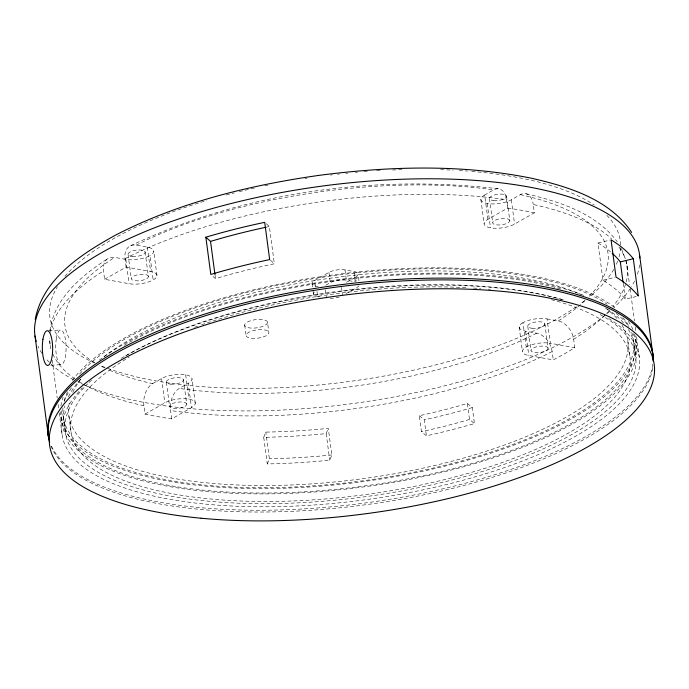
<?xml version="1.0" encoding="UTF-8"?>
<svg xmlns="http://www.w3.org/2000/svg" width="689" height="689" viewBox="0 0 689 689"><rect width="100%" height="100%" fill="white"/><g stroke="black" fill="none" stroke-linecap="round" stroke-linejoin="round"><path stroke-width="0.52" stroke-dasharray="3.44 2.58" d="M49.935 330.479C54.276 297.889 82.189 275.178 108.113 258.427M263.715 437.326L265.816 432.098A291.18 104.823 -7.6 0 0 328.283 428.377L331.831 454.99L329.738 460.218A304.994 109.801 -7.6 0 1 267.272 463.938L263.715 437.326A304.994 109.801 -7.6 0 0 326.181 433.605L328.283 428.377M267.272 463.938L269.365 458.71L265.816 432.098M104.599 279.295L126.139 267.065L150.615 271.457A17.268 6.218 -7.6 0 1 153.165 279.967A17.268 6.218 -7.6 0 1 129.076 283.696L104.599 279.295L103.488 270.941A17.277 12.04 60.4 0 1 114.71 257.385L125.829 259.374A17.268 6.218 -7.6 0 0 149.918 255.645L153.165 279.967M315.398 286.727L314.58 280.569L328.937 272.413A11.506 4.143 -7.6 0 1 345 269.924L353.879 271.526A11.506 4.143 -7.6 0 1 355.584 277.202L356.135 281.301M152.588 383.644L161.579 378.537A17.268 6.218 -7.6 0 1 185.668 374.807A17.268 6.218 -7.6 0 1 188.226 383.325L191.473 407.647L171.69 418.886A291.18 104.823 -7.6 0 1 145.043 414.098L143.923 405.735A17.277 10.723 -79.8 0 1 152.588 383.652A273.921 98.613 -7.6 0 1 108.259 369.588M325.819 285.229L330.307 282.679A11.506 4.143 -7.6 0 1 346.369 280.199L355.248 281.792L353.879 271.526M487.924 219.3L484.677 194.978L493.668 189.871A17.277 10.731 -79.8 0 1 506.596 199.698L507.698 208.069L487.924 219.3A17.268 6.218 -7.6 0 0 490.473 227.818A17.268 6.218 -7.6 0 0 514.571 224.089L534.345 212.849L533.234 204.495A291.18 104.823 -7.6 0 1 611.574 238.859M346.61 282.301L355.584 277.202M171.69 418.886L170.571 410.523A17.285 10.74 -79.8 0 1 179.235 388.441L188.226 383.325M346.179 293.583L356.954 287.468A11.506 4.143 -7.6 0 0 358.969 285.849M484.677 194.978A17.268 6.218 -7.6 0 0 487.226 203.496A17.268 6.218 -7.6 0 0 511.324 199.767L520.316 194.66A17.277 10.723 -79.8 0 1 533.243 204.487M145.043 414.098L164.826 402.858A17.268 6.218 -7.6 0 1 188.915 399.138A17.268 6.218 -7.6 0 1 191.473 407.647M130.677 245.672C244.207 191.955 374.205 174.343 498.543 188.795M636.291 296.477L625.311 299.164A291.18 104.823 -7.6 0 0 602.978 280.277L598.009 243.028L610.049 240.082M602.978 280.277L615.019 277.331M48.678 330.668L60.158 330.022M50.865 365.239L61.287 364.653M126.139 267.065L125.028 258.702A17.277 12.04 60.4 0 1 136.25 245.146L147.368 247.136A17.268 6.218 -7.6 0 1 149.918 255.645M547.075 318.929L558.193 320.928A17.285 12.023 60.4 0 1 573.67 339.289L574.79 347.652A291.18 104.823 -7.6 0 1 553.25 359.891L528.782 355.49A17.268 6.218 -7.6 0 1 526.224 346.98L522.977 322.659A17.268 6.218 -7.6 0 1 547.075 318.929L550.322 343.26L574.79 347.652M318.249 286.598L316.277 286.245A11.506 4.143 -7.6 0 1 314.58 280.569M522.977 322.659A17.268 6.218 -7.6 0 0 525.535 331.168L536.653 333.166A17.277 12.04 60.4 0 1 552.147 351.528L553.25 359.891M314.313 292.024A11.506 4.143 -7.6 0 0 317.646 296.511L320.609 297.045M526.198 193.79C559.468 201.679 595.83 213.073 617.18 241.684M467.375 403.47L472.309 407.595L474.445 423.563A304.994 109.801 -7.6 0 1 426.413 435.81L421.461 431.684L419.334 415.725A291.18 104.823 -7.6 0 0 467.375 403.47L469.502 419.437L474.445 423.563M419.334 415.725L424.278 419.842L426.413 435.81M266.255 223.736L269.373 226.535L274.343 263.784A291.18 104.823 -7.6 0 0 215.511 278.649L212.384 275.85M270.45 260.287L274.343 263.784M621.375 248.677L625.69 259.589M625.913 260.468L629.6 284.66M312.039 283.498L312.556 287.347M630.168 288.906L634.431 320.893M635.267 327.12L635.844 331.469M636.541 336.68L639.237 356.842M635.749 339.264L636.455 344.56M634.164 344.87L635.585 355.524M623.183 283.196L625.311 299.164M627.757 340.332L629.884 356.299M544.818 323.735L548.117 348.376A8.63 3.109 -7.6 0 1 535.284 352.587A8.63 3.109 -7.6 0 1 535.25 347.161A8.63 3.109 -7.6 0 1 548.117 348.376M511.324 199.767L514.571 224.089M527.783 326.371L530.986 350.374M525.535 331.168L528.782 355.49M506.518 196.055L509.808 220.695A8.63 3.109 -7.6 0 1 496.976 224.907A8.63 3.109 -7.6 0 1 496.95 219.49A8.63 3.109 -7.6 0 1 509.808 220.695M519.17 327.051L522.417 351.373M489.483 198.69L492.678 222.693M487.226 203.496L490.473 227.818M480.87 199.371L484.109 223.692M358.969 280.69L358.125 274.274M345 269.924L346.369 280.199M341.494 287.408L342.597 295.624M328.937 272.413L330.307 282.679M325.432 289.897L326.534 298.104M316.966 291.378L317.646 296.511M326.181 433.605L329.738 460.218M267.521 322.418A11.506 4.143 -7.6 0 1 250.408 328.033A11.506 4.143 -7.6 0 1 250.365 320.807A11.506 4.143 -7.6 0 1 267.521 322.418L268.891 332.684A11.506 4.143 -7.6 0 1 251.778 338.299A11.506 4.143 -7.6 0 1 251.735 331.073A11.506 4.143 -7.6 0 1 268.891 332.684M244.681 325.087L246.051 335.354M214.942 274.394L215.511 278.649M195.28 403.254L192.033 378.933M185.668 374.807L188.915 399.138M183.42 379.613L186.71 404.254A8.63 3.109 -7.6 0 1 173.878 408.465A8.63 3.109 -7.6 0 1 173.843 403.039A8.63 3.109 -7.6 0 1 186.71 404.254M156.971 275.574L153.733 251.252M166.385 382.249L169.58 406.252M147.368 247.136L150.615 271.457M145.112 251.933L148.411 276.573A8.63 3.109 -7.6 0 1 135.578 280.785A8.63 3.109 -7.6 0 1 135.544 275.367A8.63 3.109 -7.6 0 1 148.411 276.573M161.579 378.537L164.826 402.858M128.076 254.568L131.28 278.571M125.829 259.374L129.076 283.696M68.917 416.096L71.045 432.055M63.922 422.176L65.343 432.83M60.916 417.189L61.622 422.486M50.202 345.404L50.762 349.624M52.175 360.175L57.239 398.156M58.083 404.477L58.643 408.698M59.211 412.918L62.165 435.078M313.013 290.767L313.409 293.764M627.05 265.558L627.369 268.021M50.064 344.345L49.591 338.118M634.56 333.967A290.052 104.418 -7.6 0 1 363.826 481.499A290.052 104.418 -7.6 0 1 60.503 411.798M60.925 405.847A290.052 104.418 -7.6 0 1 63.112 397.14M72.311 380.38A290.052 104.418 -7.6 0 1 334.665 274.704A290.052 104.418 -7.6 0 1 615.372 308.009M628.273 321.315A290.052 104.418 -7.6 0 1 633.225 330.195M633.105 333.64A290.052 104.418 -7.6 0 1 363.232 486.977A290.052 104.418 -7.6 0 1 61.786 410.144M64.155 401.515A290.052 104.418 -7.6 0 1 71.794 387.382M99.268 360.175A290.052 104.418 -7.6 0 1 583.661 295.383M616.078 313.314A290.052 104.418 -7.6 0 1 628.979 326.612M631.667 332.442A287.735 103.583 -7.6 0 1 361.053 481.025A287.735 103.583 -7.6 0 1 62.975 407.604M64.249 400.636A287.735 103.583 -7.6 0 1 67.703 391.473M79.614 374.067A287.735 103.583 -7.6 0 1 335.44 275.445A287.735 103.583 -7.6 0 1 607.25 304.211M622.934 317.793A287.735 103.583 -7.6 0 1 628.721 326M600.093 314.58A287.735 103.583 -7.6 0 1 365.566 496.666A287.735 103.583 -7.6 0 1 87.589 383.894M89.027 382.498A287.735 103.583 -7.6 0 1 92.05 379.725M125.587 355.912A287.735 103.583 -7.6 0 1 562.508 299.706M622.064 325.268A281.982 101.516 -7.6 0 1 363.473 478.605A281.982 101.516 -7.6 0 1 69.925 400.18M72.776 392.351A281.982 101.516 -7.6 0 1 81.242 378.657M103.901 356.738A281.982 101.516 -7.6 0 1 581.206 294.513M605.416 308.026A281.982 101.516 -7.6 0 1 618.085 319.765M551.346 299.689A281.982 101.516 -7.6 0 1 554.559 440.512A281.982 101.516 -7.6 0 1 168.908 493.057A281.982 101.516 -7.6 0 1 129.17 357.212M194.574 327.292A281.982 101.516 -7.6 0 1 197.562 326.224M201.584 324.812A281.982 101.516 -7.6 0 1 467.159 287.683M473.481 288.045A281.982 101.516 -7.6 0 1 480.758 288.553M488.174 289.173A281.982 101.516 -7.6 0 1 490.327 289.371M652.827 364.085A304.994 109.801 -7.6 0 1 365.377 502.961A304.994 109.801 -7.6 0 1 50.891 444.681M628.359 329.497A287.735 103.583 -7.6 0 1 364.49 485.96A287.735 103.583 -7.6 0 1 64.955 405.942M68.418 396.778A287.735 103.583 -7.6 0 1 81.707 377.83M124.166 345.258A287.735 103.583 -7.6 0 1 562.069 289.337M607.087 308.939A287.735 103.583 -7.6 0 1 623.64 323.098M652.759 367.969A304.994 109.801 -7.6 0 1 361.355 505.304A304.994 109.801 -7.6 0 1 50.736 445.473M608.68 318.49A291.18 104.823 -7.6 0 1 363.301 500.033A291.18 104.823 -7.6 0 1 82.361 387.873M121.255 358.34A291.18 104.823 -7.6 0 1 563.275 299.784M625.931 260.692A291.18 104.823 -7.6 0 1 612.986 306.416M608.947 311.058A291.18 104.823 -7.6 0 1 573.67 339.289M552.13 351.528A291.18 104.823 -7.6 0 1 170.571 410.523M143.923 405.735A291.18 104.823 -7.6 0 1 79.132 381.68M74.946 378.907A291.18 104.823 -7.6 0 1 52.605 353.388M49.961 343.656A291.18 104.823 -7.6 0 1 49.677 340.659M50.09 332.546A291.18 104.823 -7.6 0 1 103.488 270.941M125.028 258.702A291.18 104.823 -7.6 0 1 506.587 199.707M619.015 247.162A291.18 104.823 -7.6 0 1 625.293 258.771M520.316 194.66A273.921 98.613 -7.6 0 1 588.776 296.864M585.064 300.525A273.921 98.613 -7.6 0 1 558.193 320.928M536.653 333.166A273.921 98.613 -7.6 0 1 179.235 388.432M104.59 367.883A273.921 98.613 -7.6 0 1 99.216 365.144M94.772 362.638A273.921 98.613 -7.6 0 1 114.701 257.376M136.241 245.138A273.921 98.613 -7.6 0 1 493.668 189.871M507.698 208.069A291.18 104.823 -7.6 0 1 534.345 212.849M526.224 346.98A17.268 6.218 -7.6 0 1 550.322 343.26M339.324 297.011A11.506 4.143 -7.6 0 1 330.307 298.406M472.309 407.595A304.994 109.801 -7.6 0 1 424.278 419.842M469.502 419.437A291.18 104.823 -7.6 0 1 421.461 431.684M331.831 454.99A291.18 104.823 -7.6 0 1 269.365 458.71M598.009 243.028A291.18 104.823 -7.6 0 1 610.773 252.062M265.575 227.336A291.18 104.823 -7.6 0 1 269.373 226.535M639.556 264.921A304.994 109.801 -7.6 0 1 637.23 274.696M634.552 281.069A304.994 109.801 -7.6 0 1 631.52 286.572M630.366 288.407A304.994 109.801 -7.6 0 1 613.821 307.716M610.041 311.144A304.994 109.801 -7.6 0 1 351.157 403.763A304.994 109.801 -7.6 0 1 77.599 381.809M73.732 379.828A304.994 109.801 -7.6 0 1 46.344 359.141M41.943 353.379A304.994 109.801 -7.6 0 1 37.955 346.085M606.845 215.364A287.735 103.583 -7.6 0 1 618.929 257.307M617.645 261.157A287.735 103.583 -7.6 0 1 616 265.024M613.753 269.339A287.735 103.583 -7.6 0 1 590.223 296.184M584.66 300.671A287.735 103.583 -7.6 0 1 580.422 303.858M576.323 306.769A287.735 103.583 -7.6 0 1 100.293 365.489M94.643 363.043A287.735 103.583 -7.6 0 1 57.428 286.693M64.947 276.367A287.735 103.583 -7.6 0 1 206.64 200.542M226.207 195.004A287.735 103.583 -7.6 0 1 234.191 192.929M239.229 191.663A287.735 103.583 -7.6 0 1 255.567 187.847M264.886 185.841A287.735 103.583 -7.6 0 1 268.004 185.195M304.986 178.572A287.735 103.583 -7.6 0 1 307.01 178.262M330.41 175.058A287.735 103.583 -7.6 0 1 332.451 174.817M337.55 174.222A287.735 103.583 -7.6 0 1 339.591 173.99M345.697 173.344A287.735 103.583 -7.6 0 1 347.842 173.128M355.343 172.422A287.735 103.583 -7.6 0 1 357.488 172.233M363.895 171.699A287.735 103.583 -7.6 0 1 368.159 171.372M376.676 170.794A287.735 103.583 -7.6 0 1 380.914 170.545M392.523 169.985A287.735 103.583 -7.6 0 1 401.945 169.658M440.555 169.666A287.735 103.583 -7.6 0 1 453.052 170.157M459.21 170.502A287.735 103.583 -7.6 0 1 467.538 171.07M471.776 171.406A287.735 103.583 -7.6 0 1 594.142 204.969M56.334 338.669A17.328 5.167 89.3 0 0 61.097 364.645A17.328 5.167 89.3 0 0 65.291 338.643A17.328 5.167 89.3 0 0 56.334 338.669M493.729 200.585A8.63 3.109 -7.6 0 0 506.561 196.374A8.63 3.109 -7.6 0 0 493.703 195.159A8.63 3.109 -7.6 0 0 493.729 200.585M532.037 328.257A8.63 3.109 -7.6 0 0 544.87 324.054A8.63 3.109 -7.6 0 0 532.003 322.84A8.63 3.109 -7.6 0 0 532.037 328.257M170.631 384.135A8.63 3.109 -7.6 0 0 183.463 379.932A8.63 3.109 -7.6 0 0 170.605 378.717A8.63 3.109 -7.6 0 0 170.631 384.135M132.331 256.463A8.63 3.109 -7.6 0 0 145.164 252.252A8.63 3.109 -7.6 0 0 132.297 251.037A8.63 3.109 -7.6 0 0 132.331 256.463"/><path stroke-width="1.03" d="M35.225 319.283C43.002 278.571 81.793 253.759 115.451 235.173C178.666 202.592 248.686 185.393 318.749 175.402C389.337 166.187 461.776 164.042 531.848 178.313C568.589 186.753 609.774 199.25 631.649 232.46M612.151 253.251A291.18 104.823 -7.6 0 1 620.341 261.906L633.32 258.737L638.29 295.986A304.994 109.801 -7.6 0 0 616.026 277.081L611.057 239.832A304.994 109.801 -7.6 0 1 633.32 258.737M205.847 237.197L210.817 274.446A304.994 109.801 -7.6 0 1 269.666 259.589L264.697 222.34A304.994 109.801 -7.6 0 0 205.847 237.197L210.541 241.4L214.942 274.394M639.676 255.74L652.931 354.99M620.341 261.906L623.037 282.128M35.001 335.956L48.471 436.929M49.195 439.711A304.994 109.801 -7.6 0 1 338.411 285.022A304.994 109.801 -7.6 0 1 653.086 360.95M49.72 442.493A304.994 109.801 -7.6 0 1 334.406 287.365A304.994 109.801 -7.6 0 1 653.37 360.657M210.541 241.4A291.18 104.823 -7.6 0 1 265.575 227.336M36.233 341.382A304.994 109.801 -7.6 0 1 318.766 186.547A304.994 109.801 -7.6 0 1 639.84 257.979M201.11 518.231A304.994 109.801 -7.6 0 0 654.55 369.519A304.994 109.801 -7.6 0 0 199.991 326.724A304.994 109.801 -7.6 0 0 201.11 518.231M42.942 339.324A17.337 5.15 89.3 0 0 47.644 365.42A17.337 5.15 89.3 0 0 51.873 339.522A17.337 5.15 89.3 0 0 42.942 339.324"/></g></svg>
